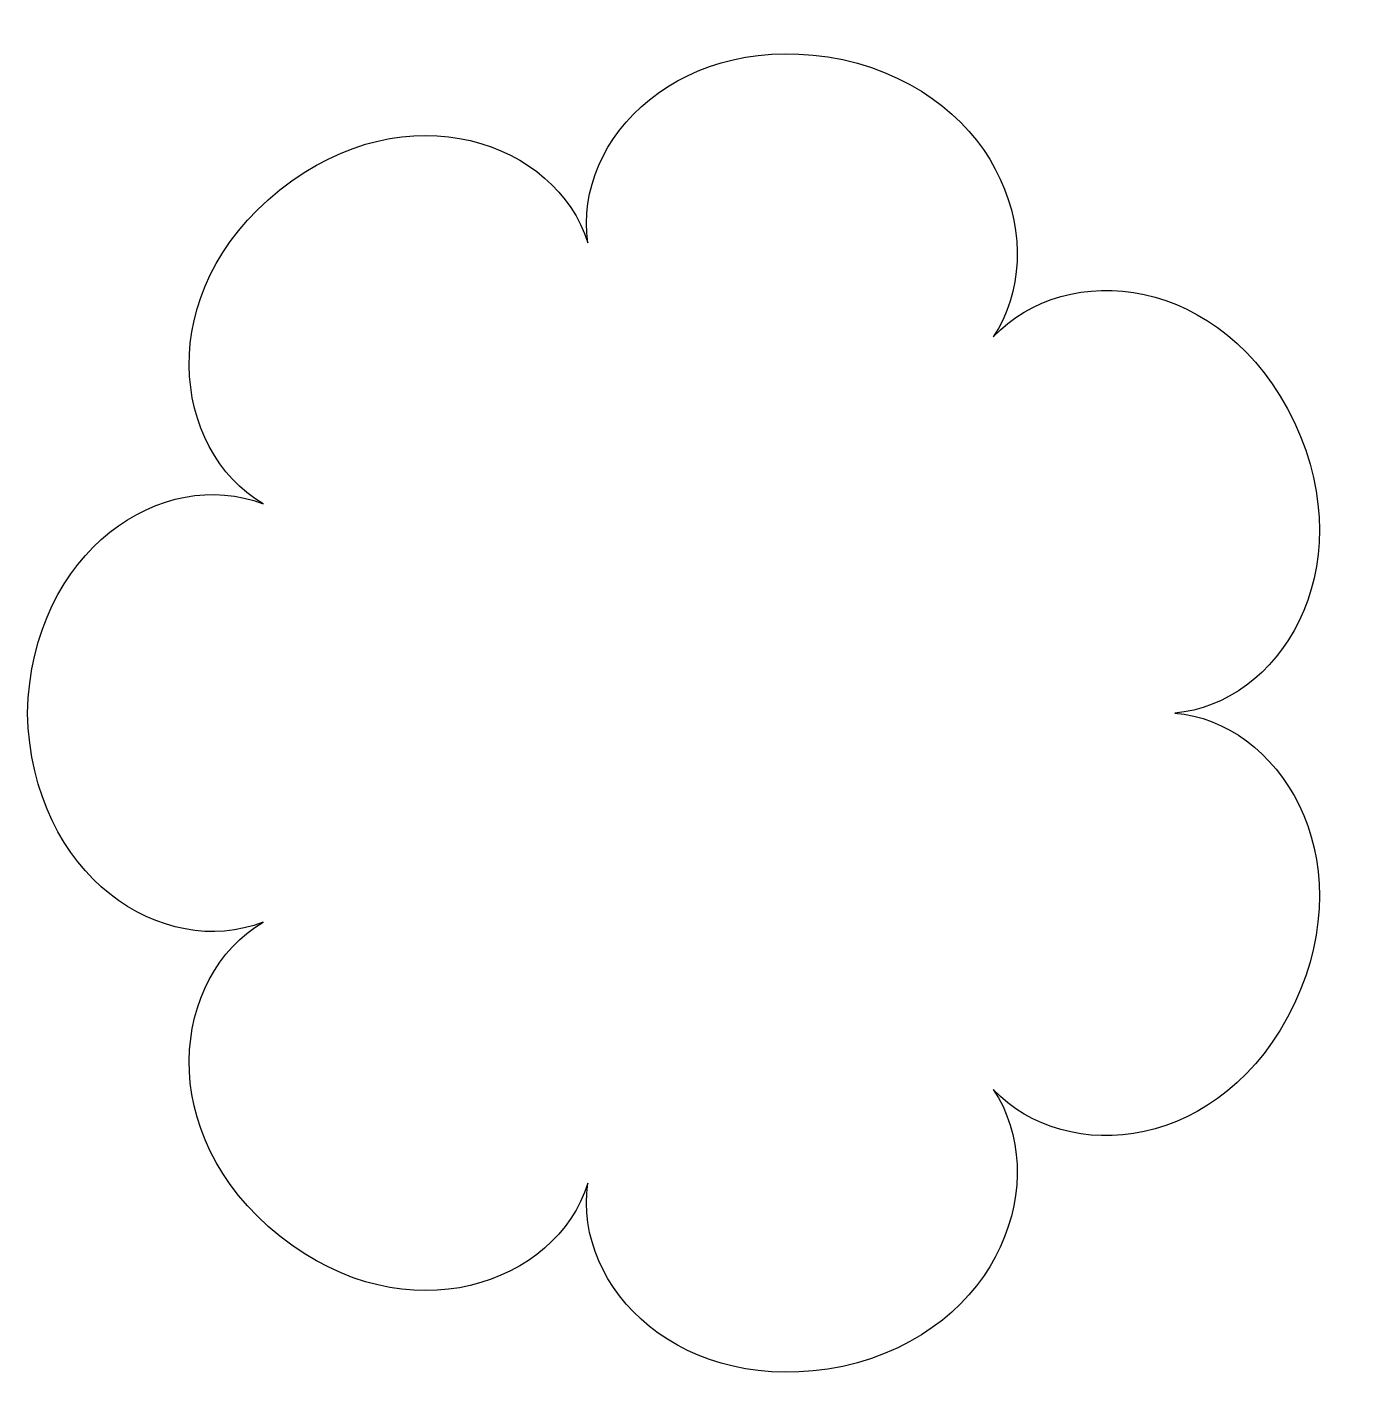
# Model space of a CAD drawing. Header units: centimetres. Extents: x -1.54 to 1.65, y -1.64 to 1.64.
import ezdxf

# ---------------------------------------------------------------- set-up
doc = ezdxf.new("R2010")
doc.units = ezdxf.units.CM
doc.header["$MEASUREMENT"] = 0
doc.layers.add('Layer 1', color=7, linetype='Continuous')

msp = doc.modelspace()

# ---------------------------------------------------------------- linework, layer by layer
at = {"layer": 'Layer 1'}
msp.add_open_spline([(-0.98004, -0.49916), (-1.197, -0.62777), (-1.2469, -1.00306), (-0.94022, -1.24904), (-0.94022, -1.24904), (-0.63259, -1.49219), (-0.27937, -1.36157), (-0.20444, -1.12246), (-0.20444, -1.12246), (-0.24016, -1.37379), (0.02104, -1.6366), (0.40431, -1.56029), (0.40431, -1.56029), (0.78899, -1.472), (0.90331, -1.10791), (0.76406, -0.8987), (0.76406, -0.8987), (0.93699, -1.08266), (1.31262, -1.05054), (1.48352, -0.69383), (1.48352, -0.69383), (1.64836, -0.33556), (1.44317, -0.02078), (1.19729, -0.00009), (1.19729, -0.00009), (1.44317, 0.02055), (1.64838, 0.3354), (1.48352, 0.69365), (1.48352, 0.69365), (1.31263, 1.05028), (0.937, 1.08246), (0.76406, 0.8982), (0.76406, 0.8982), (0.90334, 1.10767), (0.78898, 1.47174), (0.40431, 1.56032), (0.40431, 1.56032), (0.02103, 1.63661), (-0.24016, 1.37327), (-0.20444, 1.12247), (-0.20444, 1.12247), (-0.27937, 1.36102), (-0.63259, 1.4922), (-0.94022, 1.24876), (-0.94022, 1.24876), (-1.2469, 1.0028), (-1.197, 0.62749), (-0.98004, 0.49914), (-0.98004, 0.49914), (-1.21724, 0.5915), (-1.53159, 0.3928), (-1.54292, -0.00011), (-1.54292, -0.00011), (-1.53159, -0.39333), (-1.21724, -0.59182), (-0.98004, -0.49916)], degree=3, knots=[0, 0, 0, 0, 0.0666667, 0.0666667, 0.0666667, 0.0666667, 0.1333333, 0.1333333, 0.1333333, 0.1333333, 0.2, 0.2, 0.2, 0.2, 0.2666667, 0.2666667, 0.2666667, 0.2666667, 0.3333333, 0.3333333, 0.3333333, 0.3333333, 0.4, 0.4, 0.4, 0.4, 0.4666667, 0.4666667, 0.4666667, 0.4666667, 0.5333333, 0.5333333, 0.5333333, 0.5333333, 0.6, 0.6, 0.6, 0.6, 0.6666667, 0.6666667, 0.6666667, 0.6666667, 0.7333333, 0.7333333, 0.7333333, 0.7333333, 0.8, 0.8, 0.8, 0.8, 0.8666667, 0.8666667, 0.8666667, 0.8666667, 1, 1, 1, 1], dxfattribs=at)

doc.saveas('drawing.dxf')
